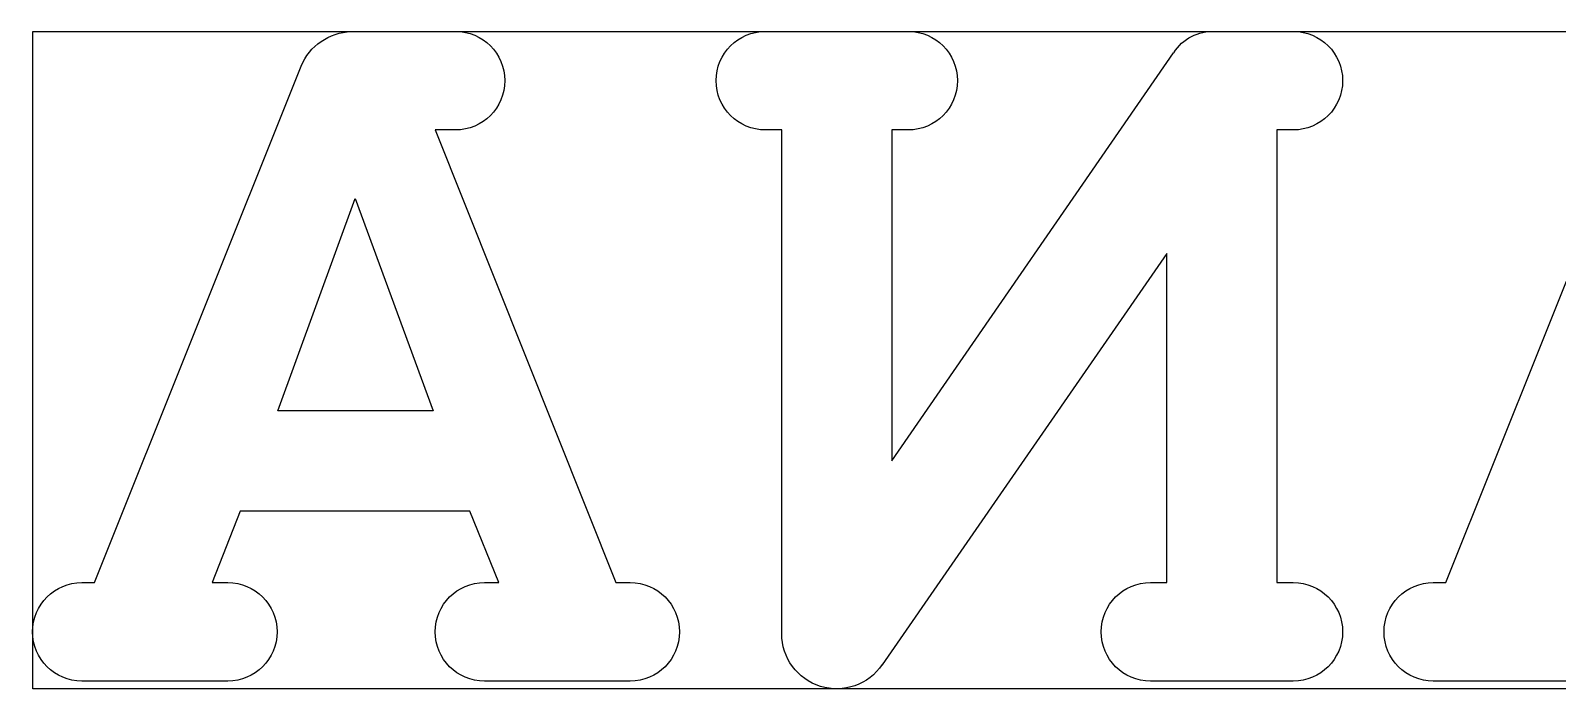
# Model space of a CAD drawing. Extents: x -770 to 754, y -86 to 233.
# Drawn here: x -555.45 to -543.36, y -6.06 to -0.81 of the extents above; entities that cross this region are included whole.
import ezdxf

# ---------------------------------------------------------------- set-up
doc = ezdxf.new("R2010")
doc.units = 0
doc.layers.add('2D_ACR_PLOT$ENGRAVING', color=1, linetype='CONTINUOUS')
doc.layers.add('2D_ACR_PLOT$NOPRINT', color=200, linetype='CONTINUOUS')

msp = doc.modelspace()

# ---------------------------------------------------------------- linework, layer by layer
at = {"layer": '2D_ACR_PLOT$ENGRAVING'}
for p, q in [((-552.91, -0.822), (-552.085, -0.822)), ((-549.633, -0.822), (-548.503, -0.822)), ((-546.074, -0.822), (-545.455, -0.822)), ((-548.633, -4.221), (-546.402, -0.99)), ((-554.942, -5.183), (-553.308, -1.097)), ((-544.248, -5.183), (-542.613, -1.097)), ((-552.085, -1.601), (-552.246, -1.601)), ((-552.246, -1.601), (-550.817, -5.183)), ((-549.504, -1.601), (-549.633, -1.601)), ((-549.504, -5.588), (-549.504, -1.601)), ((-548.503, -1.601), (-548.633, -1.601)), ((-548.633, -1.601), (-548.633, -4.221)), ((-545.455, -1.601), (-545.585, -1.601)), ((-545.585, -1.601), (-545.585, -5.183)), ((-553.491, -3.824), (-552.88, -2.143)), ((-552.88, -2.143), (-552.261, -3.824)), ((-546.456, -2.579), (-548.709, -5.833)), ((-546.456, -5.183), (-546.456, -2.579)), ((-552.261, -3.824), (-553.491, -3.824)), ((-553.789, -4.618), (-554.01, -5.183)), ((-551.971, -4.618), (-553.789, -4.618)), ((-551.742, -5.183), (-551.971, -4.618)), ((-555.042, -5.183), (-554.942, -5.183)), ((-554.01, -5.183), (-553.888, -5.183)), ((-551.856, -5.183), (-551.742, -5.183)), ((-550.817, -5.183), (-550.703, -5.183)), ((-546.586, -5.183), (-546.456, -5.183)), ((-545.585, -5.183), (-545.455, -5.183)), ((-544.347, -5.183), (-544.248, -5.183)), ((-553.888, -5.963), (-555.042, -5.963)), ((-550.703, -5.963), (-551.856, -5.963)), ((-545.455, -5.963), (-546.586, -5.963)), ((-543.194, -5.963), (-544.347, -5.963))]:
    msp.add_line(p, q, dxfattribs=at)
at = {"layer": '2D_ACR_PLOT$ENGRAVING', "extrusion": (0, 0, -1)}
for centre, radius, start, end in [((552.897, -1.266), 0.444, 22.3516, 88.2581), ((552.085, -1.211), 0.39, 90, 270), ((549.633, -1.211), 0.39, 270, 90), ((548.503, -1.211), 0.39, 90, 270), ((546.094, -1.186), 0.365, 32.5691, 93.2397), ((545.455, -1.211), 0.39, 90, 270), ((555.042, -5.573), 0.39, 270, 90), ((553.888, -5.573), 0.39, 90, 270), ((551.856, -5.573), 0.39, 270, 90), ((550.703, -5.573), 0.39, 90, 270), ((546.586, -5.573), 0.39, 270, 90), ((545.455, -5.573), 0.39, 90, 270), ((544.347, -5.573), 0.39, 270, 90), ((549.069, -5.589), 0.435, 214.0936, 0.1119)]:
    msp.add_arc(centre, radius, start, end, dxfattribs=at)
at = {"layer": '2D_ACR_PLOT$NOPRINT'}
for p, q in [((-555.431, -6.024), (-555.431, -0.822)), ((-555.431, -0.822), (-524.229, -0.822)), ((-524.229, -6.024), (-555.431, -6.024))]:
    msp.add_line(p, q, dxfattribs=at)

doc.saveas('drawing.dxf')
